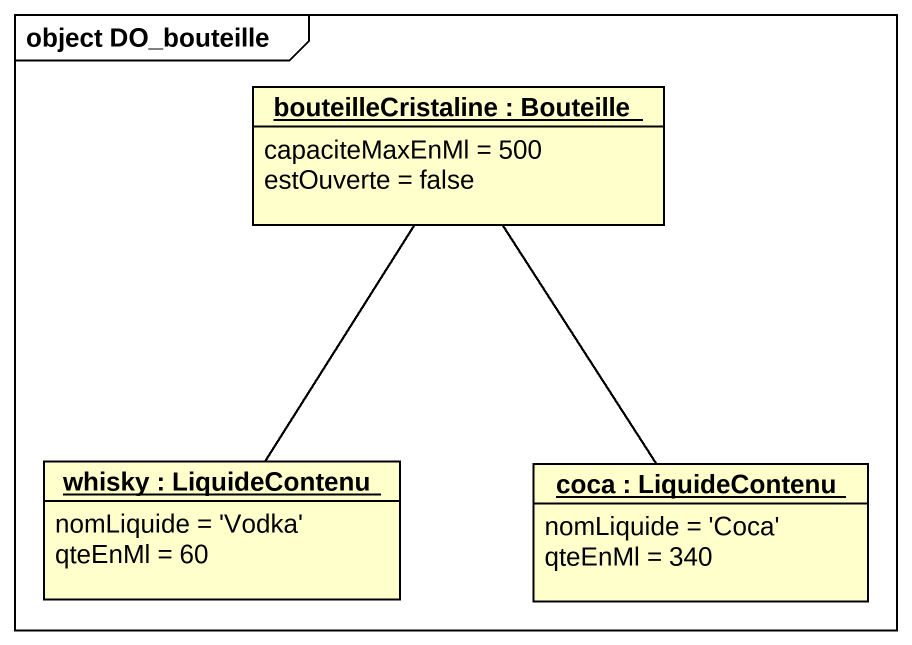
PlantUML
@startuml
mainframe object DO_bouteille
hide circle
hide empty members
object "bouteilleCristaline : Bouteille" as bouteilleCristaline {
  capaciteMaxEnMl = 500
  estOuverte = false
}
object "whisky : LiquideContenu" as whisky {
  nomLiquide = 'Vodka'
  qteEnMl = 60
}
object "coca : LiquideContenu" as coca {
  nomLiquide = 'Coca'
  qteEnMl = 340
}
whisky -up- bouteilleCristaline
coca -up- bouteilleCristaline
@enduml
